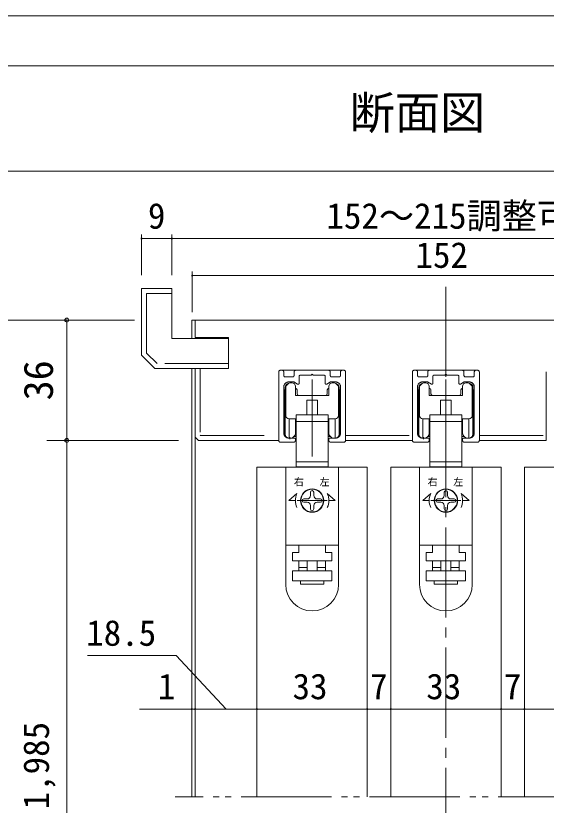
# Model space of a CAD drawing. Units: millimetres on the paper, enlarged 10 times, with parts at other scales. Extents: x -2000 to 2000, y -1385 to 1385.
# Drawn here: x -1195 to -666, y 598 to 1385 of the extents above; entities that cross this region are included whole.
import ezdxf
from ezdxf.enums import TextEntityAlignment as Align

# ---------------------------------------------------------------- set-up
doc = ezdxf.new("R2010")
doc.units = ezdxf.units.MM
doc.header["$LTSCALE"] = 10
doc.header["$PDMODE"] = 32
doc.header["$PDSIZE"] = 4
for name, pattern in [('CHAIN2', [12, 9, -1, 1, -1]), ('DOUBLE_CHAIN2', [12.8, 9, -1, 0.6, -0.6, 0.6, -1]), ('USER2', [9.525, 6.35, -3.175]), ('USER3', [31.75, 15.875, -3.175, 3.175, -3.175, 3.175, -3.175]), ('USER4', [50.8, 31.75, -6.35, 6.35, -6.35])]:
    doc.linetypes.add(name, pattern=pattern)
for name, color, linetype, lineweight in [('1-0_H-SYM', 7, 'Continuous', 20), ('1-1_0', 7, 'Continuous', 20), ('2-0_18', 7, 'Continuous', 20)]:
    doc.layers.add(name, color=color, linetype=linetype, lineweight=lineweight)
doc.styles.add('ＭＳ ゴシック', font='')
doc.styles.get('ＭＳ ゴシック').set_extended_font_data('MS Gothic')

msp = doc.modelspace()

# ---------------------------------------------------------------- linework, layer by layer
at = {"layer": '1-0_H-SYM'}
for p, q in [((-1950, 1335), (380, 1335)), ((-1950, 1230), (380, 1230))]:
    msp.add_line(p, q, dxfattribs=at)
at = {"layer": '1-1_0'}
for p, q in [((-1950, 1335), (380, 1335)), ((-1950, 1230), (380, 1230))]:
    msp.add_line(p, q, dxfattribs=at)
msp.add_lwpolyline([(-2000, -1385), (2000, -1385), (2000, 1385), (-2000, 1385)], close=True, dxfattribs=at)
at = {"layer": '2-0_18', "color": 4, "lineweight": 9}
for p, q in [((-1069.19, 1126.42), (-1069.19, 1167.01)), ((-1039.19, 1126.42), (-1039.19, 1167.01)), ((-1039.19, 1126.42), (-1039.19, 1167.01)), ((-1039.19, 1162.84), (-1069.19, 1162.84)), ((-1039.19, 1162.84), (-492.52, 1162.84)), ((-1018.67, 1089.48), (-1018.67, 1130.06)), ((-1018.67, 1125.9), (-512.52, 1125.9)), ((-1076.24, 1081.42), (-1228.1, 1081.42)), ((-1163.78, 1081.42), (-1076.24, 1081.42)), ((-1143.78, 1081.42), (-1143.78, 961.42)), ((-1163.78, 961.42), (-1032.52, 961.42)), ((-1143.78, 961.42), (-1143.78, 147.6)), ((-954.19, 693.52), (-844.19, 693.52)), ((-844.19, 693.52), (-820.86, 693.52)), ((-820.86, 693.52), (-710.86, 693.52)), ((-710.86, 693.52), (-687.52, 693.52)), ((-687.52, 693.52), (-577.52, 693.52))]:
    msp.add_line(p, q, dxfattribs=at)
at = {"layer": '2-0_18'}
for p, q in [((-1069.19, 1046.42), (-1069.19, 1113.09)), ((-1069.19, 1113.09), (-1039.19, 1113.09)), ((-1039.19, 1113.09), (-1069.19, 1113.09)), ((-1039.19, 1063.09), (-1039.19, 1113.09)), ((-1019.19, 1081.42), (-1015.86, 1081.42)), ((-1019.19, 1081.42), (-1019.19, 1063.09)), ((-515.86, 1081.42), (-1015.86, 1081.42)), ((-1015.86, 1081.42), (-1015.86, 1064.09)), ((-982.52, 1063.09), (-1039.19, 1063.09)), ((-982.52, 1064.09), (-1015.86, 1064.09)), ((-982.52, 1064.09), (-982.52, 1033.09)), ((-982.52, 1063.09), (-982.52, 1033.09)), ((-1055.86, 1033.09), (-1069.19, 1046.42)), ((-982.52, 1033.09), (-1055.86, 1033.09)), ((-1019.19, 1033.09), (-1019.19, 605.94)), ((-982.52, 1033.09), (-1015.86, 1033.09)), ((-1015.86, 1033.09), (-1015.86, 964.75)), ((-1015.86, 1033.09), (-1015.86, 605.94)), ((-932.52, 961.42), (-932.52, 1029.76)), ((-930.86, 1031.42), (-869.19, 1031.42)), ((-865.86, 1029.76), (-865.86, 961.42)), ((-799.19, 961.42), (-799.19, 1029.76)), ((-797.52, 1031.42), (-735.86, 1031.42)), ((-732.52, 1029.76), (-732.52, 961.42)), ((-665.86, 961.42), (-665.86, 1029.76)), ((-922.68, 1018.27), (-925.04, 1015.91)), ((-921.5, 1018.75), (-919.19, 1018.75)), ((-879.19, 1018.75), (-876.88, 1018.75)), ((-875.7, 1018.27), (-873.35, 1015.91)), ((-789.35, 1018.27), (-791.7, 1015.91)), ((-788.17, 1018.75), (-785.86, 1018.75)), ((-745.86, 1018.75), (-743.55, 1018.75)), ((-742.37, 1018.27), (-740.01, 1015.91)), ((-926.52, 1011.75), (-926.52, 967.09)), ((-925.52, 1014.73), (-925.52, 986.42)), ((-915.86, 1006.42), (-915.86, 1015.42)), ((-914.19, 1011.75), (-914.19, 1008.09)), ((-884.19, 1011.75), (-884.19, 1008.09)), ((-882.52, 1015.42), (-882.52, 1006.42)), ((-872.86, 1014.73), (-872.86, 986.42)), ((-871.86, 1011.75), (-871.86, 967.09)), ((-793.19, 1011.75), (-793.19, 967.09)), ((-792.19, 1014.73), (-792.19, 986.42)), ((-782.52, 1006.42), (-782.52, 1015.42)), ((-780.86, 1011.75), (-780.86, 1008.09)), ((-750.86, 1011.75), (-750.86, 1008.09)), ((-749.19, 1015.42), (-749.19, 1006.42)), ((-739.52, 1014.73), (-739.52, 986.42)), ((-738.52, 1011.75), (-738.52, 967.09)), ((-882.52, 1006.42), (-915.86, 1006.42)), ((-904.52, 1001.75), (-904.52, 987.1)), ((-893.86, 1001.75), (-904.52, 1001.75)), ((-893.86, 987.1), (-893.86, 1001.75)), ((-749.19, 1006.42), (-782.52, 1006.42)), ((-771.19, 1001.75), (-771.19, 987.1)), ((-760.52, 1001.75), (-771.19, 1001.75)), ((-760.52, 987.1), (-760.52, 1001.75)), ((-883.33, 980.42), (-883.33, 987.1)), ((-750, 980.42), (-750, 987.1)), ((-915.86, 983.09), (-922.19, 983.09)), ((-915.05, 980.42), (-883.33, 980.42)), ((-915.05, 980.42), (-915.05, 940.09)), ((-883.33, 940.09), (-883.33, 980.42)), ((-882.52, 983.09), (-876.19, 983.09)), ((-782.52, 983.09), (-788.86, 983.09)), ((-781.71, 980.42), (-750, 980.42)), ((-781.71, 980.42), (-781.71, 940.09)), ((-750, 940.09), (-750, 980.42)), ((-749.19, 983.09), (-742.86, 983.09)), ((-1012.52, 961.42), (-1015.86, 964.75)), ((-1012.52, 961.42), (-932.52, 961.42)), ((-917.13, 965.42), (-915.05, 965.42)), ((-883.33, 965.42), (-881.25, 965.42)), ((-865.86, 961.42), (-799.19, 961.42)), ((-783.8, 965.42), (-781.71, 965.42)), ((-750, 965.42), (-747.92, 965.42)), ((-732.52, 961.42), (-665.86, 961.42)), ((-1015.86, 956.42), (-1015.86, 736.25)), ((-883.33, 935.09), (-883.33, 940.09)), ((-750, 935.09), (-750, 940.09)), ((-954.19, 934.75), (-954.19, 605.94)), ((-844.19, 934.75), (-954.19, 934.75)), ((-915.05, 935.09), (-883.33, 935.09)), ((-912.5, 935.09), (-912.5, 934.75)), ((-885.83, 934.75), (-885.83, 935.09)), ((-844.19, 934.75), (-844.19, 605.94)), ((-820.86, 934.75), (-820.86, 605.94)), ((-710.86, 934.75), (-820.86, 934.75)), ((-781.71, 935.09), (-750, 935.09)), ((-779.16, 935.09), (-779.16, 934.75)), ((-752.5, 934.75), (-752.5, 935.09)), ((-710.86, 934.75), (-710.86, 605.94)), ((-687.52, 934.75), (-687.52, 605.94)), ((-577.52, 934.75), (-687.52, 934.75)), ((-954.19, 860.66), (-954.19, 736.25)), ((-925.52, 817.75), (-925.52, 857.09)), ((-872.86, 817.75), (-872.86, 857.09)), ((-792.19, 817.75), (-792.19, 857.09)), ((-739.52, 817.75), (-739.52, 857.09)), ((-954.19, 821.98), (-954.19, 736.25)), ((-844.19, 821.98), (-844.19, 736.25)), ((-844.19, 821.98), (-844.19, 736.25)), ((-820.86, 821.98), (-820.86, 736.25)), ((-820.86, 821.98), (-820.86, 736.25)), ((-710.86, 821.98), (-710.86, 736.25)), ((-710.86, 821.98), (-710.86, 736.25)), ((-687.52, 821.98), (-687.52, 736.25)), ((-687.52, 821.98), (-687.52, 736.25))]:
    msp.add_line(p, q, dxfattribs=at)
at = {"layer": '2-0_18', "color": 4, "linetype": 'CHAIN2', "lineweight": 9}
msp.add_line((-765.86, 1114.75), (-765.86, 64.27), dxfattribs=at)
at = {"layer": '2-0_18', "linetype": 'USER2'}
for p, q in [((-1053.79, 1038.09), (-1064.19, 1048.49)), ((-982.52, 1038.09), (-1053.79, 1038.09)), ((-1010.45, 966.42), (-932.52, 966.42)), ((-865.86, 966.42), (-799.19, 966.42)), ((-732.52, 966.42), (-665.86, 966.42))]:
    msp.add_line(p, q, dxfattribs=at)
at = {"layer": '2-0_18', "color": 6, "linetype": 'USER3', "lineweight": 18}
for p, q in [((-930.86, 1031.42), (-929.19, 1031.42)), ((-927.52, 1029.76), (-927.52, 1026.42)), ((-925.86, 1024.76), (-918.86, 1024.76)), ((-917.19, 1026.42), (-917.19, 1029.76)), ((-912.19, 1018.41), (-912.19, 1025.42)), ((-886.19, 1025.42), (-886.19, 1018.41)), ((-881.19, 1029.76), (-881.19, 1026.42)), ((-879.52, 1024.76), (-872.52, 1024.76)), ((-870.86, 1026.42), (-870.86, 1029.76)), ((-869.19, 1031.42), (-867.52, 1031.42)), ((-797.52, 1031.42), (-795.86, 1031.42)), ((-794.19, 1029.76), (-794.19, 1026.42)), ((-792.52, 1024.76), (-785.52, 1024.76)), ((-783.86, 1026.42), (-783.86, 1029.76)), ((-778.86, 1018.41), (-778.86, 1025.42)), ((-752.86, 1025.42), (-752.86, 1018.41)), ((-747.86, 1029.76), (-747.86, 1026.42)), ((-746.19, 1024.76), (-739.19, 1024.76)), ((-737.52, 1026.42), (-737.52, 1029.76)), ((-735.86, 1031.42), (-734.19, 1031.42)), ((-927.52, 1014.76), (-927.52, 968.76)), ((-870.86, 968.76), (-870.86, 1014.76)), ((-794.19, 1014.76), (-794.19, 968.76)), ((-737.52, 968.76), (-737.52, 1014.76)), ((-922.52, 963.76), (-916.86, 963.76)), ((-915.86, 962.76), (-915.86, 961.42)), ((-882.52, 961.42), (-882.52, 962.76)), ((-881.52, 963.76), (-875.86, 963.76)), ((-789.19, 963.76), (-783.52, 963.76)), ((-782.52, 962.76), (-782.52, 961.42)), ((-749.19, 961.42), (-749.19, 962.76)), ((-748.19, 963.76), (-742.52, 963.76)), ((-917.52, 959.76), (-930.86, 959.76)), ((-867.52, 959.76), (-880.86, 959.76)), ((-784.19, 959.76), (-797.52, 959.76)), ((-734.19, 959.76), (-747.52, 959.76))]:
    msp.add_line(p, q, dxfattribs=at)
at = {"layer": '2-0_18', "color": 3, "linetype": 'USER4', "lineweight": 18}
for p, q in [((-899.19, 1022.16), (-899.19, 945.49)), ((-765.86, 1022.16), (-765.86, 945.49))]:
    msp.add_line(p, q, dxfattribs=at)
at = {"layer": '2-0_18', "lineweight": 18}
for p, q in [((-926.19, 967.76), (-926.19, 1014.42)), ((-872.19, 967.76), (-872.19, 1014.42)), ((-792.86, 967.76), (-792.86, 1014.42)), ((-738.86, 967.76), (-738.86, 1014.42)), ((-922.21, 963.76), (-922.19, 983.09)), ((-915.86, 968.76), (-915.86, 983.09)), ((-915.86, 979.42), (-915.05, 979.42)), ((-882.52, 979.42), (-883.33, 979.42)), ((-882.52, 968.76), (-882.52, 983.09)), ((-876.17, 963.76), (-876.19, 983.09)), ((-788.87, 963.76), (-788.86, 983.09)), ((-782.52, 968.76), (-782.52, 983.09)), ((-782.52, 979.42), (-781.71, 979.42)), ((-749.19, 979.42), (-750, 979.42)), ((-749.19, 968.76), (-749.19, 983.09)), ((-742.84, 963.76), (-742.86, 983.09)), ((-922.19, 963.76), (-920.86, 963.76)), ((-876.19, 963.76), (-877.52, 963.76)), ((-788.86, 963.76), (-787.52, 963.76)), ((-742.86, 963.76), (-744.19, 963.76)), ((-925.52, 934.75), (-925.52, 857.09)), ((-872.86, 934.75), (-925.52, 934.75)), ((-872.86, 934.75), (-872.86, 857.09)), ((-792.19, 934.75), (-792.19, 857.09)), ((-739.52, 934.75), (-792.19, 934.75)), ((-739.52, 934.75), (-739.52, 857.09)), ((-922.29, 901.42), (-914.32, 908.42)), ((-900.86, 909.75), (-900.86, 906.42)), ((-897.52, 906.42), (-897.52, 909.75)), ((-876.09, 901.42), (-884.07, 908.42)), ((-788.95, 901.42), (-780.98, 908.42)), ((-767.52, 909.75), (-767.52, 906.42)), ((-764.19, 906.42), (-764.19, 909.75)), ((-742.76, 901.42), (-750.73, 908.42)), ((-922.29, 901.42), (-915.86, 901.42)), ((-914.08, 901.42), (-884.3, 901.42)), ((-904.19, 903.09), (-907.52, 903.09)), ((-907.52, 899.75), (-904.19, 899.75)), ((-890.86, 903.09), (-894.19, 903.09)), ((-894.19, 899.75), (-890.86, 899.75)), ((-876.09, 901.42), (-882.52, 901.42)), ((-788.95, 901.42), (-782.52, 901.42)), ((-780.75, 901.42), (-750.97, 901.42)), ((-770.86, 903.09), (-774.19, 903.09)), ((-774.19, 899.75), (-770.86, 899.75)), ((-757.52, 903.09), (-760.86, 903.09)), ((-760.86, 899.75), (-757.52, 899.75)), ((-742.76, 901.42), (-749.19, 901.42)), ((-900.86, 896.42), (-900.86, 893.09)), ((-897.52, 893.09), (-897.52, 896.42)), ((-767.52, 896.42), (-767.52, 893.09)), ((-764.19, 893.09), (-764.19, 896.42)), ((-872.86, 857.09), (-925.52, 857.09)), ((-912.52, 849.75), (-912.52, 857.09)), ((-885.86, 857.09), (-885.86, 849.75)), ((-739.52, 857.09), (-792.19, 857.09)), ((-779.19, 849.75), (-779.19, 857.09)), ((-752.52, 857.09), (-752.52, 849.75)), ((-912.52, 849.75), (-918.86, 849.75)), ((-918.86, 849.75), (-918.86, 848.09)), ((-879.52, 849.75), (-885.86, 849.75)), ((-879.52, 848.09), (-879.52, 849.75)), ((-879.52, 848.09), (-879.52, 841.42)), ((-779.19, 849.75), (-785.52, 849.75)), ((-785.52, 849.75), (-785.52, 848.09)), ((-746.19, 849.75), (-752.52, 849.75)), ((-746.19, 848.09), (-746.19, 849.75)), ((-746.19, 848.09), (-746.19, 841.42)), ((-912.52, 834.75), (-912.52, 841.42)), ((-912.52, 834.75), (-904.19, 834.75)), ((-912.52, 831.42), (-912.52, 834.75)), ((-904.19, 841.42), (-904.19, 831.42)), ((-894.19, 841.42), (-894.19, 831.42)), ((-885.86, 841.42), (-885.86, 834.75)), ((-779.19, 834.75), (-779.19, 841.42)), ((-779.19, 834.75), (-770.86, 834.75)), ((-779.19, 831.42), (-779.19, 834.75)), ((-770.86, 841.42), (-770.86, 831.42)), ((-760.86, 841.42), (-760.86, 831.42)), ((-752.52, 841.42), (-752.52, 834.75)), ((-918.86, 821.42), (-918.86, 831.42)), ((-918.86, 831.42), (-879.52, 831.42)), ((-785.52, 821.42), (-785.52, 831.42)), ((-785.52, 831.42), (-746.19, 831.42)), ((-910.86, 821.42), (-910.86, 818.09)), ((-777.52, 821.42), (-777.52, 818.09))]:
    msp.add_line(p, q, dxfattribs=at)
at = {"layer": '2-0_18', "color": 2, "lineweight": 18}
for p, q in [((-921.54, 964.55), (-921.54, 962.62)), ((-788.2, 964.55), (-788.2, 962.62))]:
    msp.add_line(p, q, dxfattribs=at)
at = {"layer": '2-0_18', "linetype": 'DOUBLE_CHAIN2'}
msp.add_line((-495.86, 605.94), (-1035.86, 605.94), dxfattribs=at)
at = {"layer": '2-0_18', "linetype": 'USER2'}
for points in [[(-1064.19, 1048.49), (-1064.19, 1108.09), (-1039.19, 1108.09)], [(-1010.86, 1033.09), (-1010.86, 966.83), (-1010.45, 966.42)]]:
    msp.add_lwpolyline(points, dxfattribs=at)
at = {"layer": '2-0_18', "color": 6, "linetype": 'USER3', "lineweight": 18}
for points in [[(-915.52, 1031.42), (-899.19, 1031.42), (-882.86, 1031.42)], [(-911.19, 1026.42), (-900.19, 1026.42), (-899.19, 1027.42), (-898.19, 1026.42), (-887.19, 1026.42)], [(-782.19, 1031.42), (-765.86, 1031.42), (-749.52, 1031.42)], [(-777.86, 1026.42), (-766.86, 1026.42), (-765.86, 1027.42), (-764.86, 1026.42), (-753.86, 1026.42)], [(-913.69, 1017.54), (-917.52, 1019.76), (-922.52, 1019.76)], [(-875.86, 1019.76), (-880.86, 1019.76), (-884.69, 1017.54)], [(-780.36, 1017.54), (-784.19, 1019.76), (-789.19, 1019.76)], [(-742.52, 1019.76), (-747.52, 1019.76), (-751.36, 1017.54)]]:
    msp.add_lwpolyline(points, dxfattribs=at)
at = {"layer": '2-0_18'}
for points in [[(-915.05, 980.42), (-915.05, 987.1), (-883.33, 987.1)], [(-781.71, 980.42), (-781.71, 987.1), (-750, 987.1)], [(-915.05, 935.09), (-915.05, 940.09), (-883.33, 940.09)], [(-781.71, 935.09), (-781.71, 940.09), (-750, 940.09)]]:
    msp.add_lwpolyline(points, dxfattribs=at)
at = {"layer": '2-0_18', "lineweight": 18}
for points in [[(-879.52, 841.42), (-918.86, 841.42), (-918.86, 848.09)], [(-746.19, 841.42), (-785.52, 841.42), (-785.52, 848.09)], [(-894.19, 834.75), (-885.86, 834.75), (-885.86, 831.42)], [(-760.86, 834.75), (-752.52, 834.75), (-752.52, 831.42)], [(-879.52, 831.42), (-879.52, 821.42), (-918.86, 821.42)], [(-746.19, 831.42), (-746.19, 821.42), (-785.52, 821.42)], [(-887.52, 821.42), (-887.52, 818.09), (-910.86, 818.09)], [(-754.19, 821.42), (-754.19, 818.09), (-777.52, 818.09)]]:
    msp.add_lwpolyline(points, dxfattribs=at)
at = {"layer": '2-0_18', "color": 4, "lineweight": 9}
for points in [[(-1123.24, 746.9), (-1034.81, 746.9), (-985.02, 693.52)], [(-954.19, 693.52), (-1015.86, 693.52), (-1071.19, 693.52)]]:
    msp.add_lwpolyline(points, dxfattribs=at)
at = {"layer": '2-0_18', "lineweight": 18}
for centre, radius in [((-899.19, 901.42), 11.67), ((-899.19, 901.42), 11.33), ((-765.86, 901.42), 11.67), ((-765.86, 901.42), 11.33)]:
    msp.add_circle(centre, radius, dxfattribs=at)
at = {"layer": '2-0_18', "color": 4, "lineweight": 9}
for centre, start, end in [((-1069.19, 1162.84), 0, 180), ((-1069.19, 1162.84), 180, 0), ((-1039.19, 1162.84), 0, 180), ((-1039.19, 1162.84), 0, 180), ((-1039.19, 1162.84), 180, 0), ((-1039.19, 1162.84), 180, 0), ((-1018.67, 1125.9), 0, 180), ((-1018.67, 1125.9), 180, 0), ((-1019.19, 693.52), 0, 180), ((-1019.19, 693.52), 180, 0), ((-1015.86, 693.52), 0, 180), ((-1015.86, 693.52), 180, 0), ((-954.19, 693.52), 0, 180), ((-954.19, 693.52), 0, 180), ((-954.19, 693.52), 180, 0), ((-954.19, 693.52), 180, 0), ((-844.19, 693.52), 0, 180), ((-844.19, 693.52), 0, 180), ((-844.19, 693.52), 180, 0), ((-844.19, 693.52), 180, 0), ((-820.86, 693.52), 0, 180), ((-820.86, 693.52), 0, 180), ((-820.86, 693.52), 180, 0), ((-820.86, 693.52), 180, 0), ((-710.86, 693.52), 0, 180), ((-710.86, 693.52), 0, 180), ((-710.86, 693.52), 180, 0), ((-710.86, 693.52), 180, 0), ((-687.52, 693.52), 0, 180), ((-687.52, 693.52), 0, 180), ((-687.52, 693.52), 180, 0), ((-687.52, 693.52), 180, 0)]:
    msp.add_arc(centre, 0.521, start, end, dxfattribs=at)
at = {"layer": '2-0_18', "color": 6, "linetype": 'USER3', "lineweight": 18}
for centre, radius, start, end in [((-930.86, 1029.76), 1.67, 90, 180), ((-929.19, 1029.76), 1.67, 360, 90), ((-925.86, 1026.42), 1.67, 180, 270), ((-918.86, 1026.42), 1.67, 270, 0), ((-915.52, 1029.76), 1.67, 90, 180), ((-911.19, 1025.42), 1, 90, 180), ((-887.19, 1025.42), 1, 0, 90), ((-882.86, 1029.76), 1.67, 360, 90), ((-879.52, 1026.42), 1.67, 180, 270), ((-872.52, 1026.42), 1.67, 270, 0), ((-869.19, 1029.76), 1.67, 90, 180), ((-867.52, 1029.76), 1.67, 360, 90), ((-797.52, 1029.76), 1.67, 90, 180), ((-795.86, 1029.76), 1.67, 360, 90), ((-792.52, 1026.42), 1.67, 180, 270), ((-785.52, 1026.42), 1.67, 270, 0), ((-782.19, 1029.76), 1.67, 90, 180), ((-777.86, 1025.42), 1, 90, 180), ((-753.86, 1025.42), 1, 0, 90), ((-749.52, 1029.76), 1.67, 360, 90), ((-746.19, 1026.42), 1.67, 180, 270), ((-739.19, 1026.42), 1.67, 270, 0), ((-735.86, 1029.76), 1.67, 90, 180), ((-734.19, 1029.76), 1.67, 360, 90), ((-922.52, 1014.76), 5, 90, 180), ((-913.19, 1018.41), 1, 240, 0), ((-885.19, 1018.41), 1, 180, 300), ((-875.86, 1014.76), 5, 0, 90), ((-789.19, 1014.76), 5, 90, 180), ((-779.86, 1018.41), 1, 240, 0), ((-751.86, 1018.41), 1, 180, 300), ((-742.52, 1014.76), 5, 0, 90), ((-922.52, 968.76), 5, 180, 270), ((-875.86, 968.76), 5, 270, 0), ((-789.19, 968.76), 5, 180, 270), ((-742.52, 968.76), 5, 270, 0), ((-930.86, 961.42), 1.67, 180, 270), ((-917.52, 961.42), 1.67, 270, 0), ((-916.86, 962.76), 1, 360, 90), ((-880.86, 961.42), 1.67, 180, 270), ((-881.52, 962.76), 1, 90, 180), ((-867.52, 961.42), 1.67, 270, 0), ((-797.52, 961.42), 1.67, 180, 270), ((-784.19, 961.42), 1.67, 270, 0), ((-783.52, 962.76), 1, 360, 90), ((-748.19, 962.76), 1, 90, 180), ((-747.52, 961.42), 1.67, 180, 270), ((-734.19, 961.42), 1.67, 270, 0)]:
    msp.add_arc(centre, radius, start, end, dxfattribs=at)
at = {"layer": '2-0_18', "lineweight": 18}
for centre, radius, start, end in [((-922.19, 1014.42), 4, 94.64843, 180), ((-876.19, 1014.42), 4, 0, 85.35157), ((-788.86, 1014.42), 4, 94.64843, 180), ((-742.86, 1014.42), 4, 0, 85.35157), ((-920.86, 968.76), 5, 270, 0), ((-877.52, 968.76), 5, 180, 270), ((-787.52, 968.76), 5, 270, 0), ((-744.19, 968.76), 5, 180, 270), ((-922.19, 967.76), 4, 180, 270), ((-876.19, 967.76), 4, 270, 0), ((-788.86, 967.76), 4, 180, 270), ((-742.86, 967.76), 4, 270, 0), ((-899.19, 901.42), 16.67, 155.16542, 204.83459), ((-904.19, 906.42), 3.33, 270, 0), ((-899.19, 909.75), 1.67, 90, 180), ((-899.19, 909.75), 1.67, 0, 90), ((-894.19, 906.42), 3.33, 180, 270), ((-899.19, 901.42), 16.67, 335.16541, 24.83458), ((-765.86, 901.42), 16.67, 155.16542, 204.83459), ((-770.86, 906.42), 3.33, 270, 0), ((-765.86, 909.75), 1.67, 90, 180), ((-765.86, 909.75), 1.67, 0, 90), ((-760.86, 906.42), 3.33, 180, 270), ((-765.86, 901.42), 16.67, 335.16541, 24.83458), ((-907.52, 901.42), 1.67, 90, 180), ((-907.52, 901.42), 1.67, 180, 270), ((-904.19, 896.42), 3.33, 0, 90), ((-894.19, 896.42), 3.33, 90, 180), ((-890.86, 901.42), 1.67, 0, 90), ((-890.86, 901.42), 1.67, 270, 0), ((-774.19, 901.42), 1.67, 90, 180), ((-774.19, 901.42), 1.67, 180, 270), ((-770.86, 896.42), 3.33, 0, 90), ((-760.86, 896.42), 3.33, 90, 180), ((-757.52, 901.42), 1.67, 0, 90), ((-757.52, 901.42), 1.67, 270, 0), ((-899.19, 893.09), 1.67, 180, 270), ((-899.19, 893.09), 1.67, 270, 0), ((-765.86, 893.09), 1.67, 180, 270), ((-765.86, 893.09), 1.67, 270, 0)]:
    msp.add_arc(centre, radius, start, end, dxfattribs=at)
at = {"layer": '2-0_18'}
for centre, radius, start, end in [((-923.86, 1014.73), 1.67, 135, 180), ((-921.5, 1017.09), 1.67, 90, 135), ((-919.19, 1015.42), 3.33, 360, 90), ((-879.19, 1015.42), 3.33, 90, 180), ((-876.88, 1017.09), 1.67, 45, 90), ((-874.52, 1014.73), 1.67, 0, 45), ((-790.52, 1014.73), 1.67, 135, 180), ((-788.17, 1017.09), 1.67, 90, 135), ((-785.86, 1015.42), 3.33, 360, 90), ((-745.86, 1015.42), 3.33, 90, 180), ((-743.55, 1017.09), 1.67, 45, 90), ((-741.19, 1014.73), 1.67, 0, 45), ((-924.86, 1011.75), 1.67, 143.10953, 180), ((-915.86, 1011.75), 1.67, 360, 90), ((-912.52, 1008.09), 1.67, 180, 270), ((-885.86, 1008.09), 1.67, 270, 0), ((-882.52, 1011.75), 1.67, 90, 180), ((-873.52, 1011.75), 1.67, 0, 36.78801), ((-791.52, 1011.75), 1.67, 143.10953, 180), ((-782.52, 1011.75), 1.67, 360, 90), ((-779.19, 1008.09), 1.67, 180, 270), ((-752.52, 1008.09), 1.67, 270, 0), ((-749.19, 1011.75), 1.67, 90, 180), ((-740.19, 1011.75), 1.67, 0, 36.78801), ((-922.19, 986.42), 3.33, 180, 270), ((-876.19, 986.42), 3.33, 270, 360), ((-788.86, 986.42), 3.33, 180, 270), ((-742.86, 986.42), 3.33, 270, 360), ((-915.86, 979.75), 3.33, 75.95044, 90), ((-882.52, 979.75), 3.33, 90, 104.0179), ((-782.52, 979.75), 3.33, 75.95044, 90), ((-749.19, 979.75), 3.33, 90, 104.0179), ((-924.86, 967.09), 1.67, 180, 245.90184), ((-873.52, 967.09), 1.67, 294.19339, 360), ((-791.52, 967.09), 1.67, 180, 245.90184), ((-740.19, 967.09), 1.67, 294.19339, 360), ((-899.19, 817.75), 26.33, 180, 0), ((-765.86, 817.75), 26.33, 180, 0)]:
    msp.add_arc(centre, radius, start, end, dxfattribs=at)
at = {"layer": '2-0_18', "color": 4}
for p in [(-1143.78, 1081.42), (-1143.78, 961.42)]:
    msp.add_point(p, dxfattribs=at)

# ---------------------------------------------------------------- texts
at = {"layer": '1-1_0', "style": 'ＭＳ ゴシック'}
msp.add_text('断面図', height=32.99, dxfattribs=at).set_placement((-861.74, 1261.98), align=Align.BOTTOM_LEFT)
at = {"layer": '2-0_18', "style": 'ＭＳ ゴシック'}
for s, height, p in [('9', 25.66, (-1062.94, 1164.92)), ('152～215調整可', 25.66, (-884.97, 1164.92)), ('152', 25.66, (-796.16, 1125.9)), ('右', 7.33, (-917.42, 914.29)), ('左', 7.33, (-891.83, 914.09)), ('右', 7.33, (-784.09, 914.29)), ('左', 7.33, (-758.5, 914.09)), ('18.5', 25.66, (-1124.45, 748.92)), ('1', 25.66, (-1053.01, 695.6)), ('33', 25.66, (-918.75, 695.6)), ('7', 25.66, (-841.41, 695.6)), ('33', 25.66, (-785.41, 695.6)), ('7', 25.66, (-708.08, 695.6))]:
    msp.add_text(s, height=height, dxfattribs=at).set_placement(p, align=Align.BOTTOM_LEFT)
for s, height, p in [('36', 29.33, (-1148.78, 1001.42)), ('枠内IH:1,985', 25.66, (-1153.82, 471.06))]:
    msp.add_text(s, height=height, rotation=90, dxfattribs=at).set_placement(p, align=Align.BOTTOM_LEFT)

doc.saveas('drawing.dxf')
